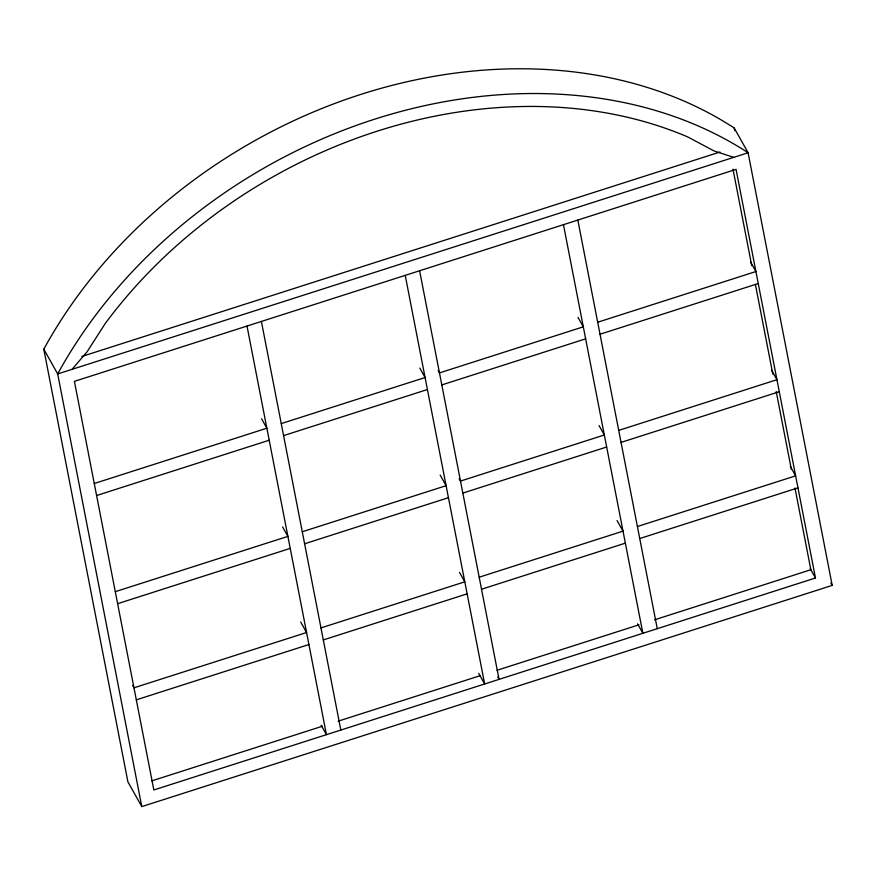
<?xml version="1.0" encoding="UTF-8"?>
<svg xmlns="http://www.w3.org/2000/svg" width="876" height="876" viewBox="0 0 876 876"><rect width="100%" height="100%" fill="white"/><g stroke="black" fill="none" stroke-linecap="round" stroke-linejoin="round"><path stroke-width="1.31" d="M72.073 369.333L87.129 351.747L105.273 323.441A443.355 348.254 -29.3 0 1 687.605 136.875L713.984 150.913L733.716 157.362M81.775 356.488L719.973 152.03M94.269 483.508L266.873 428.211L261.574 418.783M281.251 423.601L425.09 377.523L419.801 368.084M597.695 322.226L755.911 271.527L750.622 262.099M96.601 495.52L269.206 440.223M283.583 435.624L427.422 389.535M441.811 384.925L585.639 338.848M600.027 334.238L758.244 283.55M115.293 591.672L287.897 536.375L282.598 526.936M302.275 531.765L446.114 485.687L440.157 475.077M618.719 430.39L776.935 379.691L771.647 370.263M117.625 603.684L290.23 548.387M304.607 543.777L448.446 497.699M462.835 493.089L606.663 447.012M621.051 442.402L779.268 391.714M320.966 627.906L464.806 581.828L459.506 572.4M479.183 577.218L623.022 531.141L617.065 520.53M637.399 526.531L795.627 475.843L790.338 466.404M136.317 699.836L308.921 644.539M323.299 639.929L467.138 593.84M481.515 589.241L625.355 543.153M639.743 538.543L797.959 487.855M151.811 780.877L322.434 726.215M338.059 721.211L480.026 675.725M496.955 670.304L638.933 624.818M654.558 619.814L810.847 569.739L794.97 488.02M815.479 577.996L153.837 789.966L74.405 381.356L736.059 169.375L815.479 577.996L810.19 568.557M141.792 806.599L832.2 585.398L748.104 152.752L734.208 127.995A458.695 360.299 -29.3 0 0 43.8 349.185L127.896 781.841L141.792 806.599L57.685 373.942L43.8 349.185M830.875 583.044L832.2 585.398M578.018 317.397L583.307 326.825L439.467 372.913L438.153 370.559M599.042 425.561L604.33 434.989L460.491 481.077L459.177 478.712M637.586 623.854L642.875 633.293L563.454 224.672M497.721 677.017L499.046 679.371L419.615 270.761M478.701 673.37L484.658 683.981L405.227 275.371M300.632 621.905L306.578 632.516L133.973 687.813L132.659 685.459M321.153 725.24L326.441 734.668L247.01 326.058M734.208 127.995L734.734 130.677M732.982 169.167L751.739 265.625M755.386 284.382L772.829 374.14M776.213 391.561L791.324 469.262M577.832 220.073L657.263 628.683M261.398 321.448L340.819 730.058M748.104 152.752L57.685 373.942A458.695 360.299 -29.3 0 1 748.104 152.752"/></g></svg>
